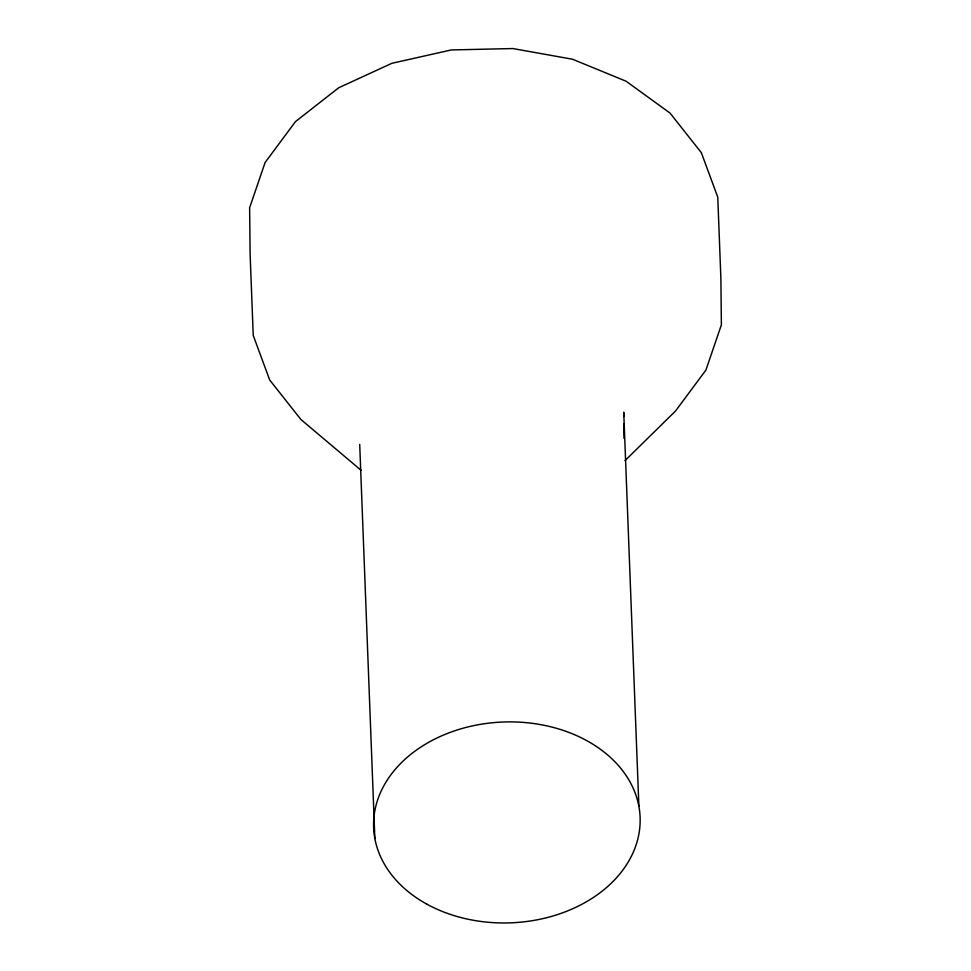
<?xml version="1.0" encoding="UTF-8"?>
<svg xmlns="http://www.w3.org/2000/svg" width="971" height="971" viewBox="0 0 971 971"><rect width="100%" height="100%" fill="white"/><g stroke="black" fill="none" stroke-linecap="round" stroke-linejoin="round"><path stroke-width="1.46" d="M624.996 460.655L675.513 411.036L705.905 370.097L721.38 324.86L720.883 278.386L717.763 197.186L701.329 152.665L670.087 113.122L626.161 81.261L572.538 59.231L512.882 48.55L451.248 49.946L391.847 63.321L338.721 87.754L295.487 121.593L265.095 162.533L249.62 207.77L250.117 254.244L253.237 335.444L269.671 379.964L300.913 419.508L361.139 470.328M638.882 806.318L623.734 412.165L623.783 416.535M359.707 444.378L374.855 838.531M623.855 423.817L624.013 438.394M426.56 903.989A133.343 100.486 -2.2 0 0 639.161 832.548A133.343 100.486 -2.2 0 0 454.865 730.738A133.343 100.486 -2.2 0 0 426.56 903.989"/></g></svg>
